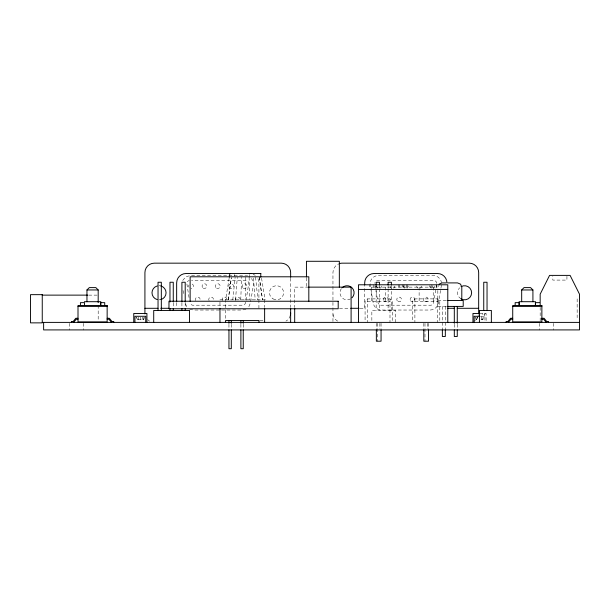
<?xml version="1.0" encoding="UTF-8"?>
<svg xmlns="http://www.w3.org/2000/svg" width="610" height="610" viewBox="0 0 610 610"><rect width="100%" height="100%" fill="white"/><g stroke="black" fill="none" stroke-linecap="round" stroke-linejoin="round"><path stroke-width="0.46" stroke-dasharray="3.05 2.29" d="M240.752 299.83L241.613 277.268M235.483 299.83L237.328 277.268M232.784 299.83L235.14 277.268M228.254 299.83L231.32 278.206M228.186 299.83L231.404 277.268M229.146 278.206L225.608 299.83L225.608 319.571M246.074 300.288L248.766 283.33A3.477 3.477 0 0 0 246.31 280.425L191.532 280.226M436.76 284.679L433.481 303.17A3.492 3.492 0 0 1 431.079 305.198L380.548 305.198A3.492 3.492 0 0 1 378.139 303.17L375.02 285.602M441.449 285.137L438.376 303.185C437.736 307.036 434.167 310.04 430.271 310.033L381.357 310.033C377.453 310.04 373.892 307.036 373.244 303.185L370.171 285.137C369.294 280.295 373.358 275.476 378.276 275.529L433.344 275.529C437.385 275.545 441 278.747 441.51 282.758M141.985 319.785L142.488 317.07M481.191 319.785L482.365 313.464M245.761 302.125L245.456 303.17A3.492 3.492 0 0 1 243.047 305.198L192.516 305.198A3.492 3.492 0 0 1 190.114 303.17M143.19 319.785L144.059 317.07M482.396 319.785L484.432 313.464M144.509 317.413L143.625 319.785L137.044 319.785L136.167 317.413M485.186 313.464L482.83 319.785L479.544 319.785M437.827 287.135L438.453 285.64M248.857 306.693L250.352 303.185L253.424 285.137L253.478 282.758L251.602 278.45M182.71 280.463L185.745 276.871L190.251 275.529L247.668 275.873M392.337 320.555L392.337 301.241L389.988 298.892L367.426 298.892L365.077 301.241L365.077 322.393M439.802 320.555L439.802 301.241L437.454 298.892L414.891 298.892L412.543 301.241L412.543 322.393M245.944 309.148L242.239 310.033L193.324 310.033L189.618 309.148M308.645 287.135L294.691 287.135L294.691 307.15M88.709 295.126L97.242 295.126M437.827 300.532L446.711 300.532M367.426 301.241L389.988 301.241M414.891 301.241L437.454 301.241M446.345 306.411L437.827 306.411L437.827 288.926M339.48 308.294L349.751 308.294M360.014 308.294L364.681 308.294L364.681 284.786M479.544 313.464L486.124 313.464L486.124 320.608M480.444 316.285L484.95 316.285L484.95 320.646M259.929 320.509L264.626 320.509M186.713 306.693L185.219 303.185M475.373 317.413L476.25 319.785L477.897 319.785L477.394 317.07M475.823 317.07L476.692 319.785M136.617 317.07L137.486 319.785M138.188 317.07L138.691 319.785M189.024 297.535L186.805 283.33A3.477 3.477 0 0 1 189.26 280.425M183.069 290.551L183.839 295.065M261.56 278.206L265.098 299.83L219.966 299.83L219.966 307.348M259.303 277.268L262.521 299.83L259.25 277.268M255.567 277.268L257.923 299.83M253.455 278.206L255.224 299.83M249.093 277.268L249.955 299.83M577.151 298.892L577.151 317.688M566.942 276.322L566.919 280.089L552.82 280.089L552.82 276.322M553.644 323.33L553.644 329.911M540.17 307.348L540.17 321.455M539.545 323.33L539.545 329.911M457.264 324.276L457.264 328.973M454.305 324.276L454.305 328.973M445.323 306.411L445.323 328.973M442.364 306.411L442.364 328.973M437.454 298.892L437.454 322.393M436.501 284.786L436.501 287.135L369.751 287.135L369.751 284.786M433.222 287.135L433.222 301.241M432.452 285.571L432.452 287.135M431.148 284.786L431.148 287.135M429.684 285.571L429.684 287.135M428.525 323.33L428.525 328.973M427.351 323.33L427.351 328.973M424.995 323.33L424.995 341.196M423.82 323.33L423.82 328.973M419.123 287.135L419.123 301.241M414.891 298.892L414.891 322.393M407.465 284.786L407.465 287.135M406.534 284.786L406.534 287.135M404.056 284.786L404.056 287.135M403.126 284.786L403.126 287.135M402.196 284.786L402.196 287.135M399.718 284.786L399.718 287.135M398.787 284.786L398.787 287.135M395.73 322.393L395.73 310.452L371.848 310.452L371.848 322.393M391.399 286.006L391.399 310.452M389.988 298.892L389.988 322.393M388.112 286.006L388.112 287.889M388.112 288.827L388.112 310.452M385.756 287.135L385.756 301.241M381.059 323.33L381.059 328.973M379.885 323.33L379.885 328.973M379.466 286.006L379.466 287.889M379.466 288.827L379.466 310.452M377.529 323.33L377.529 341.196M376.568 284.786L376.568 287.135M376.355 323.33L376.355 328.973M376.172 286.006L376.172 287.889M376.172 288.827L376.172 310.452M375.104 285.571L375.104 287.135M373.8 284.786L373.8 287.135M371.658 287.135L371.658 301.241M367.426 298.892L367.426 322.393M332.953 321.455L332.953 272.563A9.402 9.402 0 0 1 339.915 263.482M306.441 277.901L306.441 287.135M290.642 278.206L290.642 307.348M264.626 299.83L264.626 307.348M258.914 308.294L258.914 282.91A9.402 9.402 0 0 0 257.656 278.206M249.635 274.447L249.635 277.268M245.35 277.268L245.35 299.83M243.237 324.276L243.237 328.973M240.889 324.276L240.889 328.973M234.431 274.447L234.431 276.322M231.297 324.276L231.297 328.973M228.948 324.276L228.948 328.973M185.204 302.934L185.204 307.631M181.91 302.934L181.91 307.631M176.656 302.651L176.656 307.348M173.263 302.934L173.263 307.631M140.338 317.07L140.338 319.785M98.187 305.473L98.187 321.455M83.578 323.33L83.578 329.911M69.479 323.33L69.479 329.911M350.575 298.885A7.053 7.053 0 0 1 342.065 287.79M461.046 298.885A7.053 7.053 0 0 1 459.582 287.79M337.65 321.135A9.402 9.402 0 0 1 332.953 312.991M478.347 315.423A9.402 9.402 0 0 1 473.97 321.135M381.463 286.105A2.349 2.349 0 0 1 380.289 288.141M377.933 288.141A2.349 2.349 0 0 1 376.759 286.105M436.791 283.33A3.477 3.477 0 0 0 434.335 280.425L377.285 280.425A3.477 3.477 0 0 0 375.623 281.507M374.83 283.33A3.477 3.477 0 0 1 375.097 282.361M394.815 286.105A2.349 2.349 0 0 1 393.633 288.141M391.284 288.141A2.349 2.349 0 0 1 390.11 286.105M408.159 286.105A2.349 2.349 0 0 1 406.984 288.141M404.636 288.141A2.349 2.349 0 0 1 403.462 286.105M421.51 286.105A2.349 2.349 0 0 1 420.336 288.141M417.987 288.141A2.349 2.349 0 0 1 416.813 286.105M434.861 286.105A2.349 2.349 0 0 1 433.687 288.141M431.339 288.141A2.349 2.349 0 0 1 430.157 286.105M253.112 274.218A9.402 9.402 0 0 1 255.239 275.445M160.849 299.586A7.053 7.053 0 0 1 159.027 299.83M159.027 285.724A7.053 7.053 0 0 1 160.849 285.968M290.322 315.423A9.402 9.402 0 0 1 285.945 321.135M149.625 321.135A9.402 9.402 0 0 1 147.681 319.64M192.257 284.069A2.349 2.349 0 0 1 191.082 288.454M189.047 287.279A2.349 2.349 0 0 1 189.047 284.931M195.726 300.631A2.349 2.349 0 0 1 197.762 297.1A2.349 2.349 0 0 1 199.798 300.631M209.077 300.631A2.349 2.349 0 0 1 211.106 297.1A2.349 2.349 0 0 1 213.142 300.631M222.421 300.631A2.349 2.349 0 0 1 224.457 297.1A2.349 2.349 0 0 1 226.493 300.631M235.773 300.631A2.349 2.349 0 0 1 237.808 297.1A2.349 2.349 0 0 1 239.844 300.631M383.751 300.631A2.349 2.349 0 0 0 387.823 300.631A2.349 2.349 0 0 0 385.787 297.1A2.349 2.349 0 0 0 383.751 300.631M397.964 301.485A2.349 2.349 0 0 0 401.487 299.457A2.349 2.349 0 0 0 397.964 297.421A2.349 2.349 0 0 0 397.964 301.485M410.454 300.631A2.349 2.349 0 0 0 414.518 300.631A2.349 2.349 0 0 0 412.482 297.1A2.349 2.349 0 0 0 410.454 300.631M424.659 301.485A2.349 2.349 0 0 0 428.189 299.457A2.349 2.349 0 0 0 424.659 297.421A2.349 2.349 0 0 0 424.659 301.485M273.021 298.885A7.053 7.053 0 0 0 283.597 292.777A7.053 7.053 0 0 0 273.021 286.669A7.053 7.053 0 0 0 273.021 298.885M203.26 288.141A2.349 2.349 0 0 0 206.782 286.105A2.349 2.349 0 0 0 203.26 284.069A2.349 2.349 0 0 0 203.26 288.141M216.611 288.141A2.349 2.349 0 0 0 220.134 286.105A2.349 2.349 0 0 0 216.611 284.069A2.349 2.349 0 0 0 216.611 288.141M229.101 287.279A2.349 2.349 0 0 0 233.172 287.279A2.349 2.349 0 0 0 231.137 283.757A2.349 2.349 0 0 0 229.101 287.279M243.306 288.141A2.349 2.349 0 0 0 246.837 286.105A2.349 2.349 0 0 0 243.306 284.069A2.349 2.349 0 0 0 243.306 288.141"/><path stroke-width="0.91" d="M229.307 277.268L229.84 273.509M73.657 322.393L76.227 319.213L78.004 319.213M508.382 322.393L510.951 319.213L512.728 319.213M86.956 301.706L86.956 289.956L89.312 287.607L95.846 287.607L98.195 289.956L98.187 302.651M521.68 301.706L521.68 289.956L524.036 287.607L530.57 287.607L532.919 289.956L532.919 301.706M439.078 284.146L442.097 282.91L445.956 282.91M260.866 273.509L186.058 273.509A9.402 9.402 0 0 0 176.656 282.91L176.656 301.706M447.816 282.91L457.53 282.91L460.55 284.146L461.8 287.135L461.8 300.532M308.645 287.135L351.101 287.135L351.101 322.393M358.474 289.422L447.786 289.422M86.956 289.956L98.195 289.956M521.68 289.956L532.919 289.956M42.25 295.126L87.764 295.126M447.214 300.532L463.211 300.532L463.211 306.411L447.214 306.411M84.355 301.706L100.802 301.706L100.802 305.473M539.446 302.651L535.374 302.651L535.374 305.473M78.004 306.411L107.147 306.411M512.728 306.411L541.871 306.411M144.921 308.294L157.99 308.294M160.788 308.294L169.191 308.294M350.681 308.294L359.084 308.294M447.877 308.294L454.404 308.294M457.21 308.294L478.675 308.294M479.544 313.464L472.963 313.464L472.963 322.393M479.544 316.285L474.138 316.285L474.138 322.393M78.004 318.275L75.777 318.275L73.208 321.455L71.423 321.455L71.423 322.393M107.147 318.275L109.381 318.275L111.95 321.455L113.734 321.455L113.734 322.393M512.728 318.275L510.501 318.275L507.932 321.455L506.147 321.455L506.147 322.393M541.871 318.275L544.105 318.275L546.674 321.455L548.459 321.455L548.459 322.393M107.147 319.213L108.931 319.213L111.5 322.393M541.871 319.213L543.655 319.213L546.225 322.393M42.25 322.393L579.5 322.393M540.17 305.473L540.17 294.188L549.572 275.385L570.098 275.385L579.5 294.188L579.5 329.911L43.623 329.911L43.623 322.393M535.527 305.473L535.527 301.706L519.079 301.706L519.079 305.473M519.232 305.473L519.232 302.651L515.16 302.651L515.16 305.473M491.363 322.393L491.363 310.452L479.422 310.452L479.422 322.393M487.039 310.452L487.039 282.247L483.745 282.247L483.745 310.452M478.675 313.929L478.675 272.563A9.402 9.402 0 0 0 469.273 263.162L342.355 263.162A9.402 9.402 0 0 0 339.915 263.482M457.264 306.411L457.264 323.33M457.264 329.911L457.264 336.491L454.305 336.491L454.305 329.911M454.305 306.411L454.305 323.33M447.786 322.393L447.786 284.786L358.474 284.786L358.474 322.393M445.323 329.911L445.323 336.491L442.364 336.491L442.364 329.911M428.525 329.911L428.525 341.196L423.82 341.196L423.82 329.911M391.399 285.068L391.399 282.247L388.112 282.247L388.112 285.068M381.059 329.911L381.059 341.196L376.355 341.196L376.355 329.911M379.466 285.068L379.466 282.247L376.172 282.247L376.172 285.068M364.681 284.786L364.681 282.91A9.402 9.402 0 0 1 374.082 273.509L437.538 273.509A9.402 9.402 0 0 1 446.939 282.91M339.343 287.135L339.343 261.286L306.441 261.286L306.441 276.978M308.82 301.241L308.82 276.795L190.129 276.795L190.129 301.241M294.691 308.103L294.691 322.393M290.642 277.268L290.642 272.563A9.402 9.402 0 0 0 281.24 263.162L154.322 263.162A9.402 9.402 0 0 0 144.921 272.563L144.921 313.929M290.642 308.294L290.642 322.393M264.626 308.294L264.626 322.393M260.775 273.509L260.775 277.268M258.983 322.393L258.983 320.509L225.608 320.509L225.608 322.393M243.237 320.509L243.237 323.33M243.237 329.911L243.237 348.714L240.889 348.714L240.889 329.911M240.889 320.509L240.889 323.33M231.297 320.509L231.297 323.33M231.297 329.911L231.297 348.714L228.948 348.714L228.948 329.911M228.948 320.509L228.948 323.33M219.966 308.294L219.966 322.393M189.527 322.393L189.527 310.452L153.712 310.452L153.712 322.393M185.204 301.988L185.204 282.247L181.91 282.247L181.91 301.988M185.204 308.576L185.204 310.452M181.91 308.576L181.91 310.452M173.263 301.988L173.263 282.247L169.976 282.247L169.976 301.988M173.263 308.576L173.263 310.452M169.976 308.576L169.976 310.452M161.322 310.452L161.322 282.247L158.036 282.247L158.036 310.452M146.918 322.393L146.918 313.464L133.758 313.464L133.758 322.393M145.744 322.393L145.744 316.285L134.932 316.285L134.932 322.393M104.722 305.473L104.722 302.651L100.65 302.651L100.65 305.473M84.508 305.473L84.508 302.651L80.436 302.651L80.436 305.473M461.046 286.669A7.053 7.053 0 0 1 471.621 292.777A7.053 7.053 0 0 1 461.046 298.885M342.065 287.79A7.053 7.053 0 0 1 352.039 287.79A7.053 7.053 0 0 1 352.039 297.764M290.642 312.991A9.402 9.402 0 0 1 290.322 315.423M249.513 273.509A9.402 9.402 0 0 1 250.74 273.585M160.849 285.968A7.053 7.053 0 0 1 160.849 299.586M157.205 299.586A7.053 7.053 0 0 1 157.205 285.968M42.25 294.66L30.5 294.66L30.5 322.865L42.25 322.865L42.25 294.66M338.199 301.241L168.97 301.241L168.97 308.759L338.199 308.759L338.199 301.241M107.147 305.473L78.004 305.473L78.004 321.92L107.147 321.92L107.147 305.473M541.871 305.473L512.728 305.473L512.728 321.92L541.871 321.92L541.871 305.473"/></g></svg>
